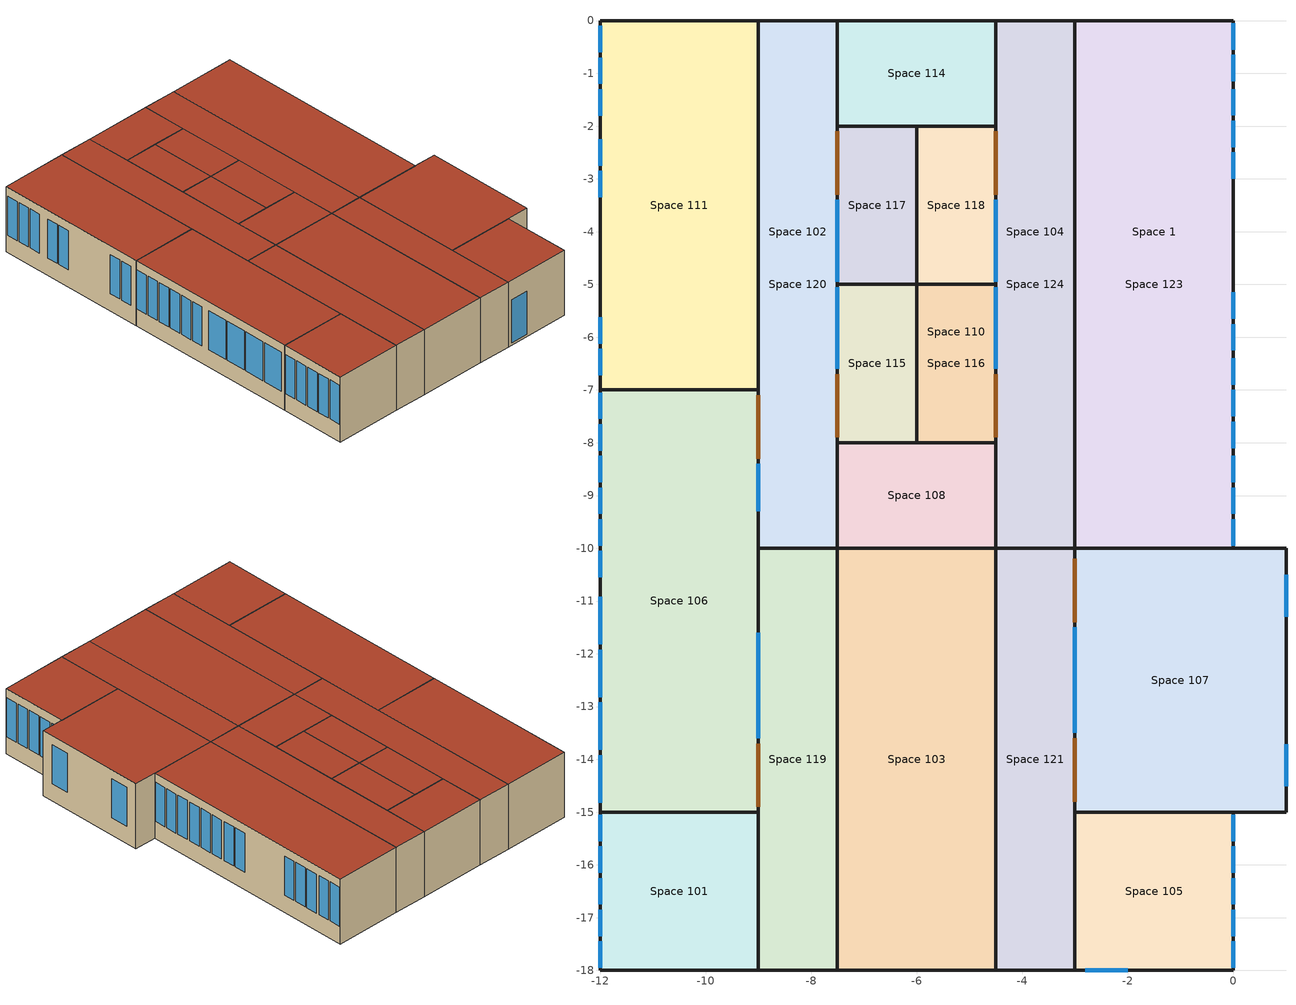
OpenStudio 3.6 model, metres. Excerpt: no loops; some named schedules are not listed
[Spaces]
Space 1
 floor ground: 0,-15 0,-18 -3,-18 -3,-15 z0; 1,-10 1,-15 -3,-15 -3,-10 z0; 0,0 0,-10 -3,-10 -3,0 z0; -4.5,0 -4.5,-2 -7.5,-2 -7.5,0 z0; -4.5,-10 -4.5,-18 -7.5,-18 -7.5,-10 z0; -4.5,-8 -4.5,-10 -7.5,-10 -7.5,-8 z0; -4.5,-2 -4.5,-8 -7.5,-8 -7.5,-2 z0; -7.5,0 -7.5,-18 -9,-18 -9,0 z0; -3,0 -3,-18 -4.5,-18 -4.5,0 z0; -9,-15 -9,-18 -12,-18 -12,-15 z0; -9,-7 -9,-15 -12,-15 -12,-7 z0
Space 101
 floor ground: -9,-15 -9,-18 -12,-18 -12,-15 z0
 wall outside: -9,-15 -12,-15 -12,-18 -9,-18 z0:3
 wall to Space 119 (Air Wall): -9,-18 -9,-15 z0:3
 window: -12,-15.05 -12,-15.55 / -12,-15.65 -12,-16.15 / -12,-16.25 -12,-16.75 / -12,-16.85 -12,-17.35 / -12,-17.45 -12,-17.95 z0.8:2.6
 roof outside: -9,-18 -9,-15 -12,-15 -12,-18 z3
Space 102
 floor ground: -7.5,0 -7.5,-10 -9,-10 -9,0 z0; -7.5,-10 -7.5,-18 -9,-18 -9,-10 z0
 wall outside: -7.5,0 -9,0 -9,-7 -9,-15 -9,-18 -7.5,-18 -7.5,-10 -7.5,-8 -7.5,-2 -7.5,0 z0:3
Space 103
 floor ground: -4.5,-10 -4.5,-18 -7.5,-18 -7.5,-10 z0
 wall outside: -4.5,-10 -7.5,-10 / -7.5,-18 -4.5,-18 z0:3
 wall to Space 121 (Air Wall): -4.5,-18 -4.5,-10 z0:3
 wall to Space 119 (Air Wall): -7.5,-10 -7.5,-18 z0:3
 roof outside: -4.5,-18 -4.5,-10 -7.5,-10 -7.5,-18 z3
Space 104
 floor ground: -3,-10 -3,-18 -4.5,-18 -4.5,-10 z0; -3,0 -3,-10 -4.5,-10 -4.5,0 z0
 wall outside: -3,0 -4.5,0 -4.5,-2 -4.5,-8 -4.5,-10 -4.5,-18 -3,-18 -3,-15 -3,-10 -3,0 z0:3
Space 105
 floor ground: 0,-15 0,-18 -3,-18 -3,-15 z0
 wall outside: -3,-18 0,-18 0,-15 -3,-15 z0:3
 wall to Space 121 (Air Wall): -3,-15 -3,-18 z0:3
 window: 0,-17.95 0,-17.45 / 0,-17.35 0,-16.85 / 0,-16.75 0,-16.25 / 0,-16.15 0,-15.65 / 0,-15.55 0,-15.05 z0.8:2.6; -2.8,-18 -2,-18 z0.1:2.1
 roof outside: 0,-18 0,-15 -3,-15 -3,-18 z3
Space 106
 floor ground: -9,-7 -9,-15 -12,-15 -12,-7 z0
 wall outside: -12,-15 -9,-15 -9,-7 -12,-7 -12,-15 z0:3
 window: -12,-7.05 -12,-7.55 / -12,-7.65 -12,-8.15 / -12,-8.25 -12,-8.75 / -12,-8.85 -12,-9.35 / -12,-9.45 -12,-9.95 / -12,-10.05 -12,-10.55 / -12,-10.92 -12,-11.82 / -12,-11.92 -12,-12.82 / -12,-12.92 -12,-13.82 / -12,-13.92 -12,-14.82 z0.8:2.6; -9,-13.6 -9,-11.6 z0.05:2.1; -9,-9.3 -9,-8.4 z0.02:2.1
 door: -9,-14.9 -9,-13.7 / -9,-8.3 -9,-7.1 z0:2.1
 roof outside: -9,-15 -9,-7 -12,-7 -12,-15 z3
Space 107
 floor ground: 1,-10 1,-15 -3,-15 -3,-10 z0
 wall outside: 1,-10 0,-10 -3,-10 -3,-15 0,-15 1,-15 1,-10 z0:3
 window: 1,-14.51 1,-13.71 / 1,-11.3 1,-10.5 z0.8:2.6; -3,-11.5 -3,-13.5 z0.02:2.1
 door: -3,-10.2 -3,-11.4 / -3,-13.6 -3,-14.8 z0:2.1
 roof outside: 1,-15 1,-10 -3,-10 -3,-15 z3
Space 108
 floor ground: -4.5,-8 -4.5,-10 -7.5,-10 -7.5,-8 z0
 wall outside: -7.5,-10 -4.5,-10 / -4.5,-8 -7.5,-8 z0:3
 wall to Space 120 (Air Wall): -7.5,-8 -7.5,-10 z0:3
 wall to Space 124 (Air Wall): -4.5,-10 -4.5,-8 z0:3
 roof outside: -4.5,-10 -4.5,-8 -7.5,-8 -7.5,-10 z3
Space 110
 floor ground: -4.5,-5 -4.5,-8 -6,-8 -6,-5 z0; -6,-5 -6,-8 -7.5,-8 -7.5,-5 z0; -6,-2 -6,-5 -7.5,-5 -7.5,-2 z0; -4.5,-2 -4.5,-5 -6,-5 -6,-2 z0
 wall outside: -7.5,-8 -4.5,-8 -4.5,-2 -7.5,-2 -7.5,-8 z0:3
Space 111
 floor ground: -9,0 -9,-7 -12,-7 -12,0 z0
 wall outside: -9,0 -12,0 -12,-7 -9,-7 z0:3
 wall to Space 120 (Air Wall): -9,-7 -9,0 z0:3
 window: -12,-0.1 -12,-0.6 / -12,-0.7 -12,-1.2 / -12,-1.3 -12,-1.8 / -12,-2.25 -12,-2.75 / -12,-2.85 -12,-3.35 / -12,-5.62 -12,-6.12 / -12,-6.22 -12,-6.72 z0.8:2.6
 roof outside: -9,-7 -9,0 -12,0 -12,-7 z3
Space 114
 floor ground: -4.5,0 -4.5,-2 -7.5,-2 -7.5,0 z0
 wall outside: -7.5,-2 -4.5,-2 / -4.5,0 -7.5,0 z0:3
 wall to Space 120 (Air Wall): -7.5,0 -7.5,-2 z0:3
 wall to Space 124 (Air Wall): -4.5,-2 -4.5,0 z0:3
 roof outside: -4.5,-2 -4.5,0 -7.5,0 -7.5,-2 z3
Space 115
 floor ground: -6,-5 -6,-8 -7.5,-8 -7.5,-5 z0
 wall outside: -7.5,-5 -7.5,-8 -6,-8 -6,-5 -7.5,-5 z0:3
 window: -7.5,-5.05 -7.5,-6.6 z0.05:2.1
 door: -7.5,-6.7 -7.5,-7.9 z0:2.1
 roof outside: -6,-8 -6,-5 -7.5,-5 -7.5,-8 z3
Space 116
 floor ground: -4.5,-5 -4.5,-8 -6,-8 -6,-5 z0
 wall outside: -6,-5 -6,-8 -4.5,-8 -4.5,-5 -6,-5 z0:3
 window: -4.5,-6.6 -4.5,-5.05 z0.05:2.1
 door: -4.5,-7.9 -4.5,-6.7 z0:2.1
 roof outside: -4.5,-8 -4.5,-5 -6,-5 -6,-8 z3
Space 117
 floor ground: -6,-2 -6,-5 -7.5,-5 -7.5,-2 z0
 wall outside: -6,-5 -6,-2 -7.5,-2 -7.5,-5 -6,-5 z0:3
 window: -7.5,-3.4 -7.5,-4.95 z0.05:2.1
 door: -7.5,-2.1 -7.5,-3.3 z0:2.1
 roof outside: -6,-5 -6,-2 -7.5,-2 -7.5,-5 z3
Space 118
 floor ground: -4.5,-2 -4.5,-5 -6,-5 -6,-2 z0
 wall outside: -4.5,-5 -4.5,-2 -6,-2 -6,-5 -4.5,-5 z0:3
 window: -4.5,-4.95 -4.5,-3.4 z0.05:2.1
 door: -4.5,-3.3 -4.5,-2.1 z0:2.1
 roof outside: -4.5,-5 -4.5,-2 -6,-2 -6,-5 z3
Space 119
 floor ground: -7.5,-10 -7.5,-18 -9,-18 -9,-10 z0
 wall outside: -7.5,-10 -9,-10 -9,-15 / -9,-18 -7.5,-18 z0:3
 roof outside: -7.5,-18 -7.5,-10 -9,-10 -9,-18 z3
Space 120
 floor ground: -7.5,0 -7.5,-10 -9,-10 -9,0 z0
 wall outside: -9,-7 -9,-10 -7.5,-10 / -7.5,0 -9,0 / -7.5,-8 -7.5,-2 z0:3
 roof outside: -7.5,-10 -7.5,0 -9,0 -9,-10 z3
Space 121
 floor ground: -3,-10 -3,-18 -4.5,-18 -4.5,-10 z0
 wall outside: -3,-15 -3,-10 -4.5,-10 / -4.5,-18 -3,-18 z0:3
 roof outside: -3,-18 -3,-10 -4.5,-10 -4.5,-18 z3
Space 123
 floor ground: 0,0 0,-10 -3,-10 -3,0 z0
 wall outside: 0,-10 0,0 -3,0 -3,-10 0,-10 z0:3
 window: 0,-6.25 0,-5.75 / 0,-5.65 0,-5.15 / 0,-9.95 0,-9.45 / 0,-9.35 0,-8.85 / 0,-6.9 0,-6.4 / 0,-8.1 0,-7.6 / 0,-7.5 0,-7 / 0,-8.75 0,-8.25 / 0,-3 0,-2.5 / 0,-2.4 0,-1.9 / 0,-1.15 0,-0.65 / 0,-1.8 0,-1.3 / 0,-0.55 0,-0.05 z0.8:2.6
 roof outside: 0,-10 0,0 -3,0 -3,-10 z3
Space 124
 floor ground: -3,0 -3,-10 -4.5,-10 -4.5,0 z0
 wall outside: -4.5,-10 -3,-10 -3,0 -4.5,0 / -4.5,-2 -4.5,-8 z0:3
 roof outside: -3,-10 -3,0 -4.5,0 -4.5,-10 z3
[Building]
Building 1: Space Type=189.1-2009 - Office - OpenOffice - CZ4-8; Default Construction Set=189.1-2009 - CZ5 - Office
[Site]
Beijing: Latitude {deg}=39.8; Longitude {deg}=116.47; Time Zone {hr}=8; Elevation {m}=31.3
[ClimateZones]
Climate Zone Institution Name 1=ASHRAE; Climate Zone Document Name 1=ANSI/ASHRAE Standard 169; Climate Zone Document Year 1=2006; Climate Zone Institution Name 2=CEC; Climate Zone Document Name 2=California Climate Zone Descriptions; Climate Zone Document Year 2=1995
[SizingPeriod:DesignDay] Barometric Pressure {Pa}=100950; Rain Indicator=No; Snow Indicator=No; Day of Month=21; Daylight Saving Time Indicator=No; Dry-Bulb Temperature Range Modifier Type=DefaultMultipliers
Name | Maximum Dry-Bulb Temperature {C} | Daily Dry-Bulb Temperature Range {deltaC} | Wind Speed {m/s} | Wind Direction {deg} | Sky Clearness | Month | Day Type | Humidity Condition Type | Wetbulb or DewPoint at Maximum Dry-Bulb {C} | Solar Model Indicator | ASHRAE Clear Sky Optical Depth for Beam Irradiance | ASHRAE Clear Sky Optical Depth for Diffuse Irradiance
Beijing Ann Htg 99.6% Condns DB | -10.8 | 0 | 2.2 | 340 | 0 | 1 | WinterDesignDay | Wetbulb | -10.8 | ASHRAEClearSky
Beijing Ann Hum_n 99.6% Condns DP=>MCDB | -4 | 0 | 2.2 | 340 | 0 | 1 | WinterDesignDay | Dewpoint | -30.1 | ASHRAEClearSky
Beijing Ann Htg Wind 99.6% Condns WS=>MCDB | -1.6 | 0 | 12 | 340 | 0 | 1 | WinterDesignDay | Wetbulb | -1.6 | ASHRAEClearSky
Beijing Ann Clg .4% Condns DB=>MWB | 34.9 | 8.9 | 3.4 | 180 |  | 7 | SummerDesignDay | Wetbulb | 22.2 | ASHRAETau | 0.747 | 1.448
[DefaultConstructionSet]
189.1-2009 - CZ5 - Office: Default Exterior Surface Constructions=Default Surface Constructions 13; Default Interior Surface Constructions=Default Surface Constructions 14; Default Ground Contact Surface Constructions=Default Surface Constructions 15; Default Exterior SubSurface Constructions=Default Sub Surface Constructions 9; Default Interior SubSurface Constructions=Default Sub Surface Constructions 10; Interior Partition Construction=Interior Partition
[DefaultSurfaceConstructions]
Name | Floor Construction | Wall Construction | Roof Ceiling Construction
Default Surface Constructions 13 | ExtSlabCarpet 4in ClimateZone 1-8 | ASHRAE 189.1-2009 ExtWall Mass ClimateZone 5 | ASHRAE 189.1-2009 ExtRoof IEAD ClimateZone 2-5
Default Surface Constructions 14 | Interior Floor | Interior Wall | Interior Ceiling
Default Surface Constructions 15 | ExtSlabCarpet 4in ClimateZone 1-8 | ExtSlabCarpet 4in ClimateZone 1-8 | ExtSlabCarpet 4in ClimateZone 1-8
[Construction]
ExtSlabCarpet 4in ClimateZone 1-8: MAT-CC05 4 HW CONCRETE, CP02 CARPET PAD
Interior Floor: F16 Acoustic tile, F05 Ceiling air space resistance, M11 100mm lightweight concrete
Interior Wall: G01a 19mm gypsum board, F04 Wall air space resistance, G01a 19mm gypsum board
Interior Ceiling: M11 100mm lightweight concrete, F05 Ceiling air space resistance, F16 Acoustic tile
Exterior Door: F08 Metal surface, I01 25mm insulation board
Interior Window: Clear 3mm
Interior Door; Interior Partition: G05 25mm wood
ASHRAE 189.1-2009 ExtRoof IEAD ClimateZone 2-5: Roof Membrane, Roof Insulation [21], Metal Decking
ASHRAE 189.1-2009 ExtWindow ClimateZone 4-5: Theoretical Glass [207]
ASHRAE 189.1-2009 ExtWall Mass ClimateZone 5: 1IN Stucco, 8IN Concrete HW, Wall Insulation [40], 1/2IN Gypsum
[Material] Thermal Absorptance=0.9
Name | Roughness | Thickness {m} | Conductivity {W/m-K} | Density {kg/m3} | Specific Heat {J/kg-K} | Solar Absorptance | Visible Absorptance
MAT-CC05 4 HW CONCRETE | Rough | 0.1016 | 1.311 | 2240 | 836.8 | 0.85 | 0.85
1IN Stucco | Smooth | 0.0253 | 0.6918 | 1858 | 837 | 0.92 | 0.92
8IN Concrete HW | MediumRough | 0.2033 | 1.7296 | 2243 | 837 | 0.65 | 0.65
1/2IN Gypsum | Smooth | 0.0127 | 0.16 | 784.9 | 830 | 0.4 | 0.4
Roof Membrane | VeryRough | 0.0095 | 0.16 | 1121.29 | 1460 | 0.7 | 0.7
Metal Decking | MediumSmooth | 0.0015 | 45.006 | 7680 | 418.4 | 0.6 | 0.6
F16 Acoustic tile | MediumSmooth | 0.0191 | 0.06 | 368 | 590 | 0.3 | 0.3
M11 100mm lightweight concrete | MediumRough | 0.1016 | 0.53 | 1280 | 840 | 0.5 | 0.5
G01a 19mm gypsum board | MediumSmooth | 0.019 | 0.16 | 800 | 1090 | 0.4 | 0.4
F08 Metal surface | Smooth | 0.0008 | 45.28 | 7824 | 500 | 0.7 | 0.7
I01 25mm insulation board | MediumRough | 0.0254 | 0.03 | 43 | 1210 | 0.6 | 0.6
G05 25mm wood | MediumSmooth | 0.0254 | 0.15 | 608 | 1630 | 0.5 | 0.5
Roof Insulation [21] | MediumRough | 0.2105 | 0.049 | 265 | 836.8 | 0.7 | 0.7
Wall Insulation [40] | MediumRough | 0.0794 | 0.0432 | 91 | 837 | 0.5 | 0.5
[Material:NoMass]
CP02 CARPET PAD: Roughness=Smooth; Thermal Resistance {m2-K/W}=0.1; Thermal Absorptance=0.9; Solar Absorptance=0.8; Visible Absorptance=0.8
[Material:AirGap]
Name | Thermal Resistance {m2-K/W}
F05 Ceiling air space resistance | 0.18
F04 Wall air space resistance | 0.15
[DefaultSubSurfaceConstructions]
Name | Fixed Window Construction | Operable Window Construction | Door Construction | Tubular Daylight Dome Construction | Tubular Daylight Diffuser Construction
Default Sub Surface Constructions 9 | ASHRAE 189.1-2009 ExtWindow ClimateZone 4-5 | ASHRAE 189.1-2009 ExtWindow ClimateZone 4-5 | Exterior Door | Interior Window | Interior Window
Default Sub Surface Constructions 10 | Interior Window | Interior Window | Interior Door
[WindowMaterial:Glazing] Optical Data Type=SpectralAverage; Thickness {m}=0.003; Back Side Solar Reflectance at Normal Incidence=0; Back Side Visible Reflectance at Normal Incidence=0; Infrared Transmittance at Normal Incidence=0; Dirt Correction Factor for Solar and Visible Transmittance=1; Solar Diffusing=No
Name | Solar Transmittance at Normal Incidence | Front Side Solar Reflectance at Normal Incidence | Visible Transmittance at Normal Incidence | Front Side Visible Reflectance at Normal Incidence | Front Side Infrared Hemispherical Emissivity | Back Side Infrared Hemispherical Emissivity | Conductivity {W/m-K}
Clear 3mm | 0.837 | 0.075 | 0.898 | 0.081 | 0.84 | 0.84 | 0.9
Theoretical Glass [207] | 0.3311 | 0.6189 | 0.44 | 0.51 | 0.9 | 0.9 | 0.0133
[Construction:AirBoundary]
Air Wall: 0
[WindowMaterial:Blind]
Window Material Blind 1: Slat Width {m}=0.025; Slat Separation {m}=0.01875; Front Side Slat Beam Solar Reflectance=0.5; Back Side Slat Beam Solar Reflectance=0.5; Front Side Slat Diffuse Solar Reflectance=0.5; Back Side Slat Diffuse Solar Reflectance=0.5; Slat Beam Visible Transmittance=0
[SpaceType] Standards Building Type=Office
Name | Default Schedule Set | Design Specification Outdoor Air Object | Standards Space Type
189.1-2009 - Office - BreakRoom - CZ1-3 | 189.1-2009 - Office - BreakRoom - CZ1-3 Schedule Set | 189.1-2009 - Office - BreakRoom - CZ1-3 Ventilation | BreakRoom
189.1-2009 - Office - IT_Room - CZ1-3 | 189.1-2009 - Office - IT_Room - CZ1-3 Schedule Set | 189.1-2009 - Office - IT_Room - CZ1-3 Ventilation | IT_Room
189.1-2009 - Office - OpenOffice - CZ4-8 | 189.1-2009 - Office - OpenOffice - CZ4-8 Schedule Set | 189.1-2009 - Office - OpenOffice - CZ4-8 Ventilation | OpenOffice
189.1-2009 - Office - Lobby - CZ1-3 1; 189.1-2009 - Office - Lobby - CZ1-3 2 | 189.1-2009 - Office - Lobby - CZ1-3 Schedule Set | 189.1-2009 - Office - Lobby - CZ1-3 Ventilation | Lobby
189.1-2009 - Office - Lobby - CZ4-8 1 | 189.1-2009 - Office - Lobby - CZ4-8 Schedule Set | 189.1-2009 - Office - Lobby - CZ4-8 Ventilation | Lobby
[DefaultScheduleSet] People Activity Level Schedule=Office Activity; Lighting Schedule=Office Bldg Light; Electric Equipment Schedule=Office Bldg Equip; Infiltration Schedule=Office Infil Quarter On
Name | Number of People Schedule
189.1-2009 - Office - BreakRoom - CZ1-3 Schedule Set; 189.1-2009 - Office - IT_Room - CZ1-3 Schedule Set; 189.1-2009 - Office - Lobby - CZ1-3 Schedule Set; 189.1-2009 - Office - Lobby - CZ4-8 Schedule Set | Office Misc Occ
189.1-2009 - Office - OpenOffice - CZ4-8 Schedule Set | Office Work Occ
[Lights:Definition] Design Level Calculation Method=Watts/Area
Name | Watts per Space Floor Area {W/m2}
189.1-2009 - Office - BreakRoom - CZ1-3 Lights Definition | 11.625
189.1-2009 - Office - IT_Room - CZ1-3 Lights Definition; 189.1-2009 - Office - OpenOffice - CZ4-8 Lights Definition | 10.6563
[Lights]
Name | Lights Definition | Space or SpaceType
189.1-2009 - Office - BreakRoom - CZ1-3 Lights | 189.1-2009 - Office - BreakRoom - CZ1-3 Lights Definition | 189.1-2009 - Office - BreakRoom - CZ1-3
189.1-2009 - Office - IT_Room - CZ1-3 Lights | 189.1-2009 - Office - IT_Room - CZ1-3 Lights Definition | 189.1-2009 - Office - IT_Room - CZ1-3
189.1-2009 - Office - OpenOffice - CZ4-8 Lights | 189.1-2009 - Office - OpenOffice - CZ4-8 Lights Definition | 189.1-2009 - Office - OpenOffice - CZ4-8
189.1-2009 - Office - Lobby - CZ1-3 Lights 1 | 189.1-2009 - Office - Lobby - CZ1-3 Lights Definition | 189.1-2009 - Office - Lobby - CZ1-3 1
189.1-2009 - Office - Lobby - CZ1-3 Lights 2 | 189.1-2009 - Office - Lobby - CZ1-3 Lights Definition | 189.1-2009 - Office - Lobby - CZ1-3 2
189.1-2009 - Office - Lobby - CZ4-8 Lights 1 | 189.1-2009 - Office - Lobby - CZ4-8 Lights Definition | 189.1-2009 - Office - Lobby - CZ4-8 1
[DesignSpecification:OutdoorAir] Outdoor Air Method=Sum
Name | Outdoor Air Flow per Person {m3/s-person} | Outdoor Air Flow per Floor Area {m3/s-m2}
189.1-2009 - Office - BreakRoom - CZ1-3 Ventilation; 189.1-2009 - Office - Lobby - CZ1-3 Ventilation; 189.1-2009 - Office - Lobby - CZ4-8 Ventilation | 0.00707921
189.1-2009 - Office - IT_Room - CZ1-3 Ventilation |  | 0.000254
189.1-2009 - Office - OpenOffice - CZ4-8 Ventilation | 0.00943895
[People:Definition] Number of People Calculation Method=People/Area; Fraction Radiant=0.3
Name | People per Space Floor Area {person/m2}
189.1-2009 - Office - IT_Room - CZ1-3 People Definition | 0.5382
189.1-2009 - Office - OpenOffice - CZ4-8 People Definition | 0.56511
[People]
Name | People Definition | Space or SpaceType | Multiplier
189.1-2009 - Office - BreakRoom - CZ1-3 People | 189.1-2009 - Office - BreakRoom - CZ1-3 People Definition | 189.1-2009 - Office - BreakRoom - CZ1-3
189.1-2009 - Office - IT_Room - CZ1-3 People | 189.1-2009 - Office - IT_Room - CZ1-3 People Definition | 189.1-2009 - Office - IT_Room - CZ1-3
189.1-2009 - Office - OpenOffice - CZ4-8 People | 189.1-2009 - Office - OpenOffice - CZ4-8 People Definition | 189.1-2009 - Office - OpenOffice - CZ4-8
189.1-2009 - Office - Lobby - CZ1-3 People 1 | 189.1-2009 - Office - Lobby - CZ1-3 People Definition | 189.1-2009 - Office - Lobby - CZ1-3 1 | 1
189.1-2009 - Office - Lobby - CZ1-3 People 2 | 189.1-2009 - Office - Lobby - CZ1-3 People Definition | 189.1-2009 - Office - Lobby - CZ1-3 2 | 1
189.1-2009 - Office - Lobby - CZ4-8 People 1 | 189.1-2009 - Office - Lobby - CZ4-8 People Definition | 189.1-2009 - Office - Lobby - CZ4-8 1 | 1
[SpaceInfiltration:DesignFlowRate] Design Flow Rate Calculation Method=Flow/ExteriorArea
Name | Space or SpaceType | Flow per Exterior Surface Area {m3/s-m2}
189.1-2009 - Office - BreakRoom - CZ1-3 Infiltration | 189.1-2009 - Office - BreakRoom - CZ1-3 | 0.00030226
189.1-2009 - Office - IT_Room - CZ1-3 Infiltration | 189.1-2009 - Office - IT_Room - CZ1-3 | 0.00030226
189.1-2009 - Office - OpenOffice - CZ4-8 Infiltration | 189.1-2009 - Office - OpenOffice - CZ4-8 | 0.000226568
189.1-2009 - Office - Lobby - CZ1-3 Infiltration 1 | 189.1-2009 - Office - Lobby - CZ1-3 1 | 0.00030226
189.1-2009 - Office - Lobby - CZ1-3 Infiltration 2 | 189.1-2009 - Office - Lobby - CZ1-3 2 | 0.00030226
189.1-2009 - Office - Lobby - CZ4-8 Infiltration 1 | 189.1-2009 - Office - Lobby - CZ4-8 1 | 0.000226568
[ElectricEquipment:Definition] Design Level Calculation Method=Watts/Area
Name | Watts per Space Floor Area {W/m2}
189.1-2009 - Office - IT_Room - CZ1-3 Electric Equipment Definition | 16.7917
189.1-2009 - Office - OpenOffice - CZ4-8 Electric Equipment Definition | 7.64238
[ElectricEquipment]
Name | Electric Equipment Definition | Space or SpaceType
189.1-2009 - Office - BreakRoom - CZ1-3 Electric Equipment | 189.1-2009 - Office - BreakRoom - CZ1-3 Electric Equipment Definition | 189.1-2009 - Office - BreakRoom - CZ1-3
189.1-2009 - Office - IT_Room - CZ1-3 Electric Equipment | 189.1-2009 - Office - IT_Room - CZ1-3 Electric Equipment Definition | 189.1-2009 - Office - IT_Room - CZ1-3
189.1-2009 - Office - OpenOffice - CZ4-8 Electric Equipment | 189.1-2009 - Office - OpenOffice - CZ4-8 Electric Equipment Definition | 189.1-2009 - Office - OpenOffice - CZ4-8
189.1-2009 - Office - Lobby - CZ1-3 Electric Equipment 1 | 189.1-2009 - Office - Lobby - CZ1-3 Electric Equipment Definition | 189.1-2009 - Office - Lobby - CZ1-3 1
189.1-2009 - Office - Lobby - CZ1-3 Electric Equipment 2 | 189.1-2009 - Office - Lobby - CZ1-3 Electric Equipment Definition | 189.1-2009 - Office - Lobby - CZ1-3 2
189.1-2009 - Office - Lobby - CZ4-8 Electric Equipment 1 | 189.1-2009 - Office - Lobby - CZ4-8 Electric Equipment Definition | 189.1-2009 - Office - Lobby - CZ4-8 1
[ThermostatSetpoint:DualSetpoint] Heating Setpoint Temperature Schedule=HAVC-HOT; Cooling Setpoint Temperature Schedule=HAVC-COOL
Thermostat Setpoint Dual Setpoint 1; Thermostat Setpoint Dual Setpoint 2; Thermostat Setpoint Dual Setpoint 3; Thermostat Setpoint Dual Setpoint 4; Thermostat Setpoint Dual Setpoint 5; Thermostat Setpoint Dual Setpoint 6
[ShadingControl]
Shading Control 1: Shading Type=InteriorBlind; Shading Device Material=Window Material Blind 1; Multiple Surface Control Type=Sequential
[Space]
Name | Space Type | Building Story | Thermal Zone
Space 1
Space 101; Space 103; Space 105 | 189.1-2009 - Office - IT_Room - CZ1-3 | Building Story 1 | Thermal Zone 1
Space 102; Space 104; Space 110 |  | Building Story 1
Space 106 | 189.1-2009 - Office - BreakRoom - CZ1-3 | Building Story 1 | Thermal Zone 3
Space 107 | 189.1-2009 - Office - IT_Room - CZ1-3 | Building Story 1 | Thermal Zone 2
Space 108; Space 114; Space 115; Space 116; Space 117; Space 118; Space 124 |  | Building Story 1 | Thermal Zone 6
Space 111 |  | Building Story 1 | Thermal Zone 5
Space 119 | 189.1-2009 - Office - Lobby - CZ1-3 1 | Building Story 1 | Thermal Zone 1
Space 120 | 189.1-2009 - Office - Lobby - CZ1-3 2 | Building Story 1 | Thermal Zone 6
Space 121 | 189.1-2009 - Office - Lobby - CZ4-8 1 | Building Story 1 | Thermal Zone 1
Space 123 |  | Building Story 1 | Thermal Zone 4
[BuildingStory]
Building Story 1: Nominal Z Coordinate {m}=0; Nominal Floor to Floor Height {m}=3
[ThermalZone] Use Ideal Air Loads=No
Name | Thermostat
Thermal Zone 1 | Thermostat Setpoint Dual Setpoint 1
Thermal Zone 2 | Thermostat Setpoint Dual Setpoint 2
Thermal Zone 3 | Thermostat Setpoint Dual Setpoint 3
Thermal Zone 4 | Thermostat Setpoint Dual Setpoint 4
Thermal Zone 5 | Thermostat Setpoint Dual Setpoint 5
Thermal Zone 6 | Thermostat Setpoint Dual Setpoint 6
